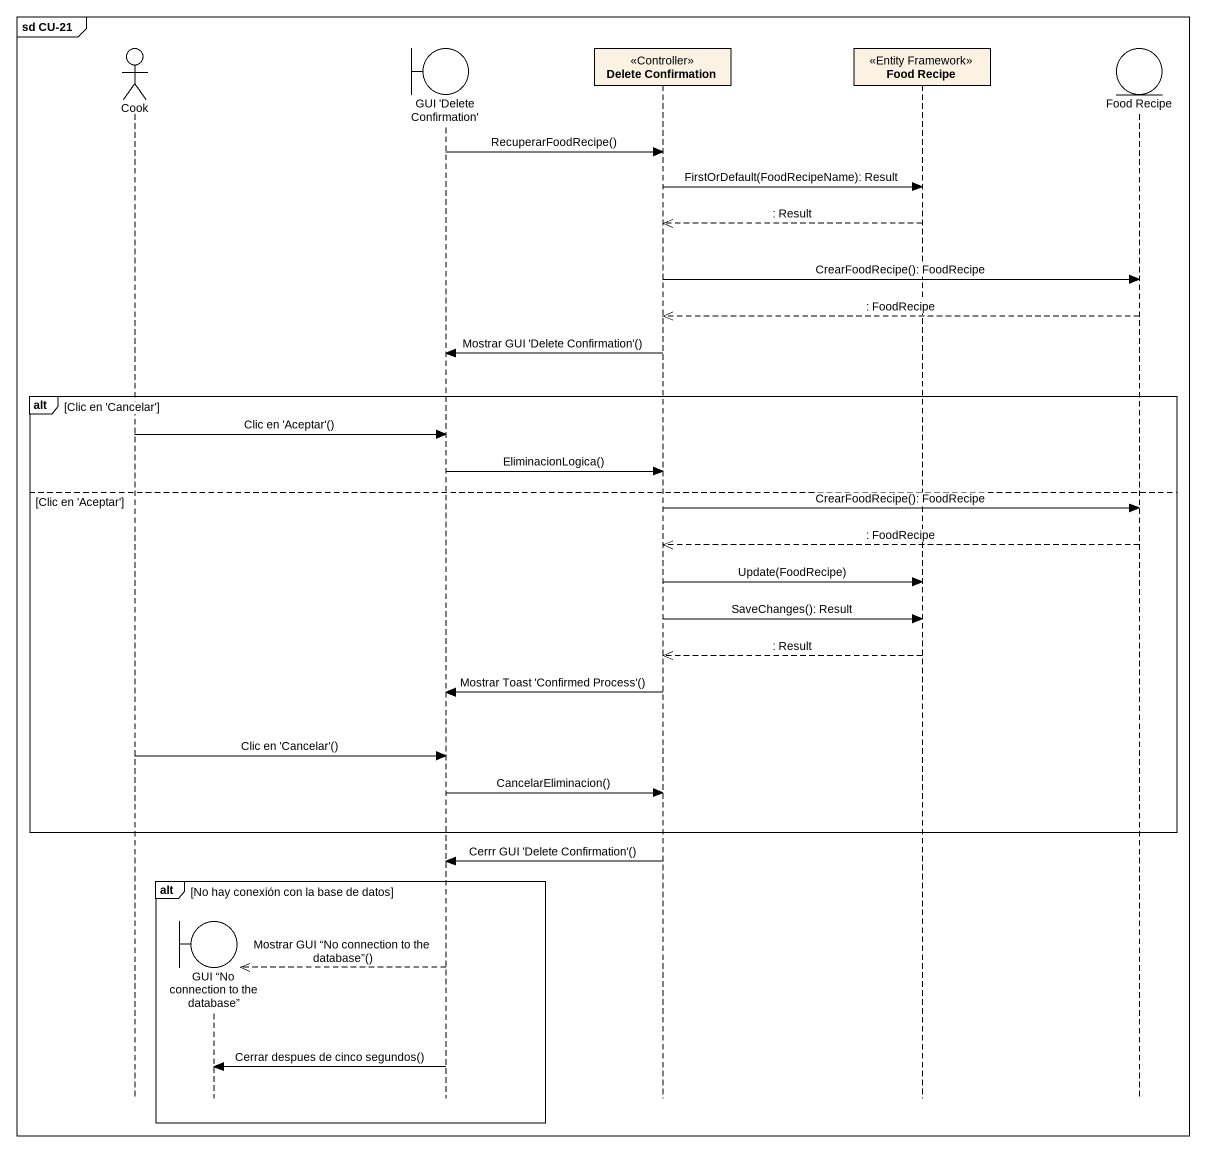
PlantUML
@startuml
mainframe sd CU-21
hide footbox
actor Cook
boundary "GUI “No connection to the database”" as GUI_No_connection_to_the
boundary "GUI 'Delete Confirmation'" as GUI_Delete_Confirmation
participant "Delete Confirmation" as Delete_Confirmation <<Controller>>
participant "Food Recipe" as Food_Recipe <<Entity Framework>>
entity "Food Recipe" as Food_Recipe_2

GUI_Delete_Confirmation -> Delete_Confirmation : RecuperarFoodRecipe()
Delete_Confirmation -> Food_Recipe : FirstOrDefault(FoodRecipeName): Result
Food_Recipe -->> Delete_Confirmation : : Result
Delete_Confirmation -> Food_Recipe_2 : CrearFoodRecipe(): FoodRecipe
Food_Recipe_2 -->> Delete_Confirmation : : FoodRecipe
Delete_Confirmation -> GUI_Delete_Confirmation : Mostrar GUI 'Delete Confirmation'()
alt Clic en 'Cancelar'
  Cook -> GUI_Delete_Confirmation : Clic en 'Aceptar'()
  GUI_Delete_Confirmation -> Delete_Confirmation : EliminacionLogica()
else Clic en 'Aceptar'
  Delete_Confirmation -> Food_Recipe_2 : CrearFoodRecipe(): FoodRecipe
  Food_Recipe_2 -->> Delete_Confirmation : : FoodRecipe
  Delete_Confirmation -> Food_Recipe : Update(FoodRecipe)
  Delete_Confirmation -> Food_Recipe : SaveChanges(): Result
  Food_Recipe -->> Delete_Confirmation : : Result
  Delete_Confirmation -> GUI_Delete_Confirmation : Mostrar Toast 'Confirmed Process'()
  Cook -> GUI_Delete_Confirmation : Clic en 'Cancelar'()
  GUI_Delete_Confirmation -> Delete_Confirmation : CancelarEliminacion()
end
Delete_Confirmation -> GUI_Delete_Confirmation : Cerrr GUI 'Delete Confirmation'()
alt No hay conexión con la base de datos
  GUI_Delete_Confirmation -->> GUI_No_connection_to_the ** : Mostrar GUI “No connection to the database”()
  GUI_Delete_Confirmation -> GUI_No_connection_to_the : Cerrar despues de cinco segundos()
end
@enduml
